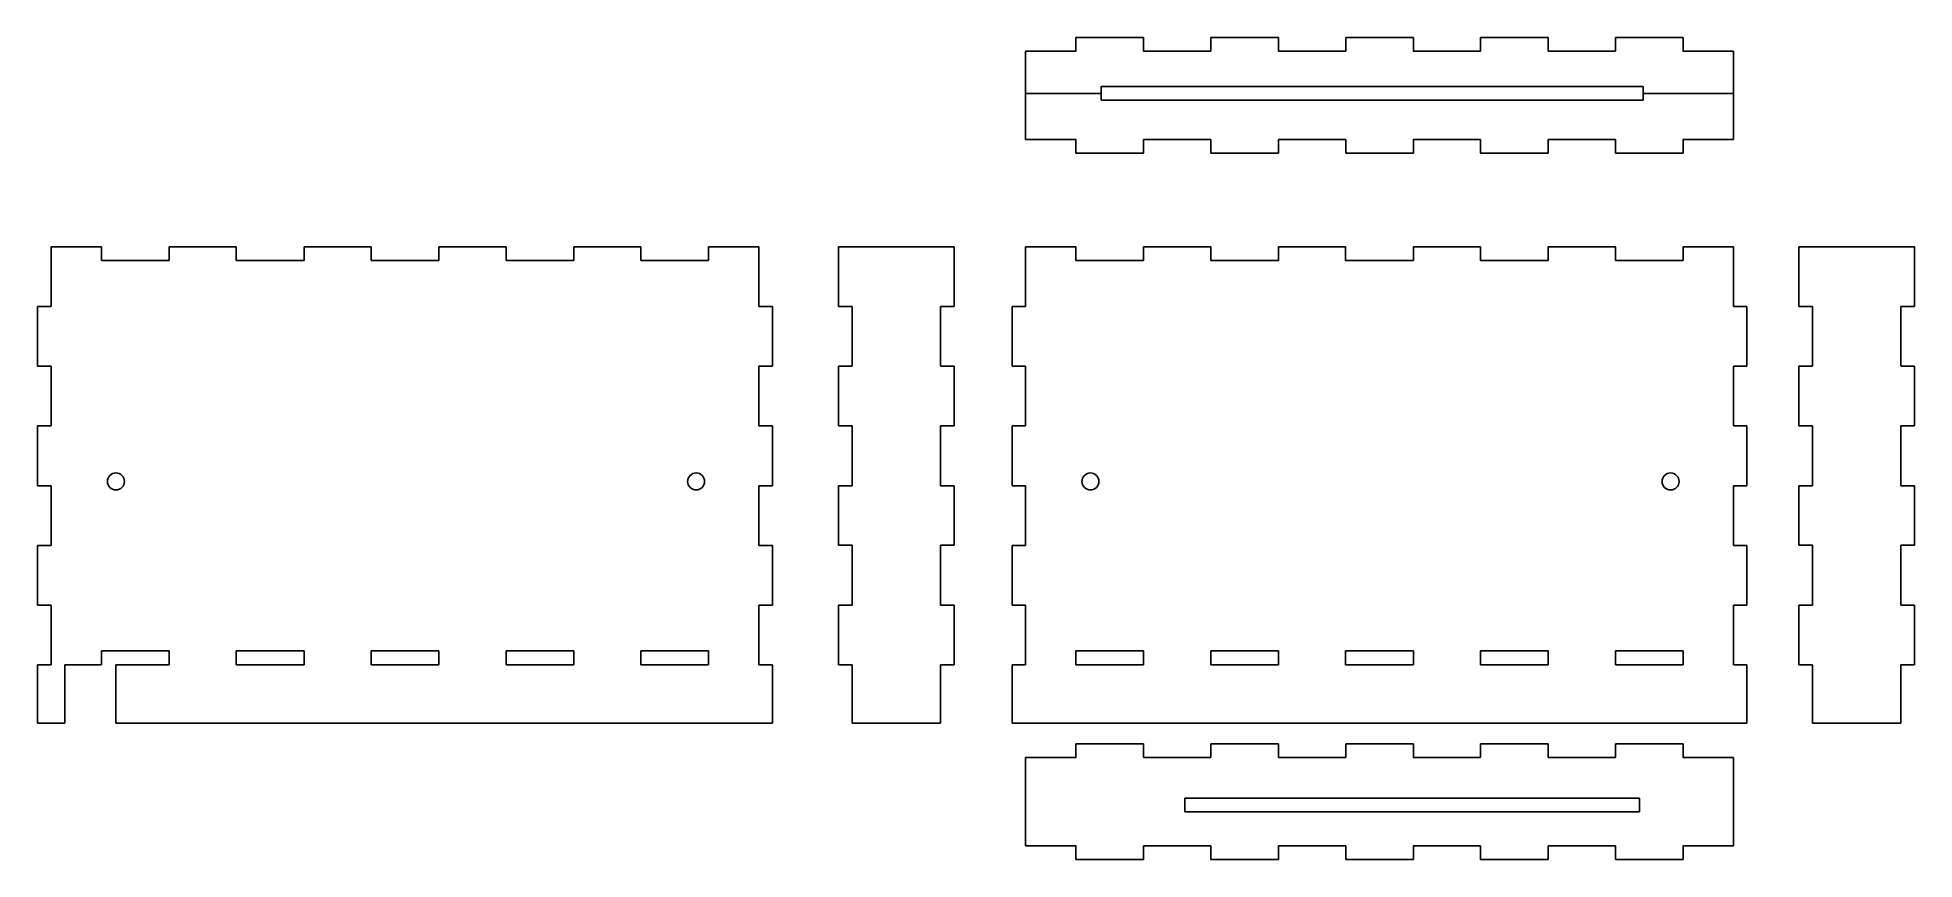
# Model space of a CAD drawing. Header units: millimetres. Extents: x -143 to 133, y -90 to 31.
import ezdxf

# ---------------------------------------------------------------- set-up
doc = ezdxf.new("R2010")
doc.units = ezdxf.units.MM
doc.layers.get('0').update_dxf_attribs({"color": 18, "lineweight": 25, "true_color": 0x000000})

msp = doc.modelspace()

# ---------------------------------------------------------------- linework, layer by layer
for p, q in [((9.89, 28.74), (9.89, 30.74)), ((9.89, 30.74), (19.83, 30.74)), ((19.83, 30.74), (19.83, 28.74)), ((29.71, 28.74), (29.71, 30.74)), ((29.71, 30.74), (39.65, 30.74)), ((39.65, 30.74), (39.65, 28.74)), ((49.53, 28.74), (49.53, 30.74)), ((49.53, 30.74), (59.47, 30.74)), ((59.47, 30.74), (59.47, 28.74)), ((69.35, 28.74), (69.35, 30.74)), ((69.35, 30.74), (79.29, 30.74)), ((79.29, 30.74), (79.29, 28.74)), ((89.17, 28.74), (89.17, 30.74)), ((89.17, 30.74), (99.11, 30.74)), ((99.11, 30.74), (99.11, 28.74)), ((2.5, 28.74), (9.91, 28.74)), ((2.5, 15.74), (2.5, 28.74)), ((19.82, 28.74), (29.73, 28.74)), ((39.64, 28.74), (49.54, 28.74)), ((59.45, 28.74), (69.36, 28.74)), ((79.27, 28.74), (89.18, 28.74)), ((99.09, 28.74), (106.5, 28.74)), ((106.5, 28.74), (106.5, 15.74)), ((13.61, 22.54), (2.5, 22.54)), ((13.61, 23.54), (93.25, 23.54)), ((13.61, 21.54), (13.61, 23.54)), ((93.25, 21.54), (93.25, 23.54)), ((93.25, 22.54), (106.5, 22.54)), ((13.61, 21.54), (93.25, 21.54)), ((2.5, 15.74), (9.91, 15.74)), ((9.89, 15.74), (9.89, 13.74)), ((19.82, 15.74), (29.73, 15.74)), ((19.83, 13.74), (19.83, 15.74)), ((29.71, 15.74), (29.71, 13.74)), ((39.64, 15.74), (49.54, 15.74)), ((39.65, 13.74), (39.65, 15.74)), ((49.53, 15.74), (49.53, 13.74)), ((59.45, 15.74), (69.36, 15.74)), ((59.47, 13.74), (59.47, 15.74)), ((69.35, 15.74), (69.35, 13.74)), ((79.27, 15.74), (89.18, 15.74)), ((79.29, 13.74), (79.29, 15.74)), ((89.17, 15.74), (89.17, 13.74)), ((99.09, 15.74), (106.5, 15.74)), ((99.11, 13.74), (99.11, 15.74)), ((9.89, 13.74), (19.83, 13.74)), ((29.71, 13.74), (39.65, 13.74)), ((49.53, 13.74), (59.47, 13.74)), ((69.35, 13.74), (79.29, 13.74)), ((89.17, 13.74), (99.11, 13.74)), ((-140.7, -8.77), (-140.7, 0)), ((-133.32, 0), (-140.7, 0)), ((-133.32, 0), (-133.32, -2)), ((-123.36, -2), (-123.36, 0)), ((-113.5, 0), (-123.36, 0)), ((-113.5, 0), (-113.5, -2)), ((-103.54, -2), (-103.54, 0)), ((-93.68, 0), (-103.54, 0)), ((-93.68, 0), (-93.68, -2)), ((-83.72, -2), (-83.72, 0)), ((-73.86, 0), (-83.72, 0)), ((-73.86, 0), (-73.86, -2)), ((-63.91, -2), (-63.91, 0)), ((-54.05, 0), (-63.91, 0)), ((-54.05, 0), (-54.05, -2)), ((-44.09, -2), (-44.09, 0)), ((-36.7, 0), (-44.09, 0)), ((-36.7, -8.77), (-36.7, 0)), ((-23, 0), (-25, 0)), ((-25, 0), (-25, -8.75)), ((-23, 0), (-10, 0)), ((-10, 0), (-8, 0)), ((-8, 0), (-8, -8.75)), ((2.5, -8.77), (2.5, 0)), ((9.88, 0), (2.5, 0)), ((9.88, 0), (9.88, -2)), ((19.84, -2), (19.84, 0)), ((29.7, 0), (19.84, 0)), ((29.7, 0), (29.7, -2)), ((39.66, -2), (39.66, 0)), ((49.52, 0), (39.66, 0)), ((49.52, 0), (49.52, -2)), ((59.48, -2), (59.48, 0)), ((69.34, 0), (59.48, 0)), ((69.34, 0), (69.34, -2)), ((79.3, -2), (79.3, 0)), ((89.16, 0), (79.3, 0)), ((89.16, 0), (89.16, -2)), ((99.12, -2), (99.12, 0)), ((106.5, 0), (99.12, 0)), ((106.5, -8.77), (106.5, 0)), ((118.11, 0), (116.11, 0)), ((116.11, 0), (116.11, -8.75)), ((118.11, 0), (131.11, 0)), ((131.11, 0), (133.11, 0)), ((133.11, 0), (133.11, -8.75)), ((-133.32, -2), (-123.36, -2)), ((-113.5, -2), (-103.54, -2)), ((-93.68, -2), (-83.72, -2)), ((-73.86, -2), (-63.91, -2)), ((-54.05, -2), (-44.09, -2)), ((9.88, -2), (19.84, -2)), ((29.7, -2), (39.66, -2)), ((49.52, -2), (59.48, -2)), ((69.34, -2), (79.3, -2)), ((89.16, -2), (99.12, -2)), ((-142.7, -8.76), (-142.7, -17.54)), ((-140.7, -8.76), (-142.7, -8.76)), ((-140.7, -8.77), (-140.7, -8.77)), ((-140.7, -8.77), (-140.7, -8.77)), ((-140.7, -8.77), (-140.7, -8.77)), ((-36.7, -8.76), (-34.7, -8.76)), ((-36.7, -8.77), (-36.7, -8.77)), ((-36.7, -8.77), (-36.7, -8.77)), ((-36.7, -8.77), (-36.7, -8.77)), ((-34.7, -8.76), (-34.7, -17.54)), ((-25, -8.75), (-23, -8.75)), ((-23, -8.75), (-23, -17.5)), ((-8, -8.75), (-10, -8.75)), ((-10, -8.75), (-10, -17.5)), ((0.5, -8.76), (0.5, -17.54)), ((2.5, -8.76), (0.5, -8.76)), ((2.5, -8.77), (2.5, -8.77)), ((2.5, -8.77), (2.5, -8.77)), ((2.5, -8.77), (2.5, -8.77)), ((106.5, -8.76), (108.5, -8.76)), ((106.5, -8.77), (106.5, -8.77)), ((106.5, -8.77), (106.5, -8.77)), ((106.5, -8.77), (106.5, -8.77)), ((108.5, -8.76), (108.5, -17.54)), ((116.11, -8.75), (118.11, -8.75)), ((118.11, -8.75), (118.11, -17.5)), ((133.11, -8.75), (131.11, -8.75)), ((131.11, -8.75), (131.11, -17.5)), ((-140.7, -17.54), (-142.7, -17.54)), ((-140.7, -17.55), (-140.7, -26.31)), ((-36.7, -17.54), (-34.7, -17.54)), ((-36.7, -17.55), (-36.7, -26.31)), ((-23, -17.55), (-25, -17.55)), ((-25, -17.55), (-25, -26.3)), ((-10, -17.55), (-8, -17.55)), ((-8, -17.55), (-8, -26.3)), ((2.5, -17.54), (0.5, -17.54)), ((2.5, -17.55), (2.5, -26.31)), ((106.5, -17.54), (108.5, -17.54)), ((106.5, -17.55), (106.5, -26.31)), ((118.11, -17.55), (116.11, -17.55)), ((116.11, -17.55), (116.11, -26.3)), ((131.11, -17.55), (133.11, -17.55)), ((133.11, -17.55), (133.11, -26.3)), ((-142.7, -26.31), (-142.7, -35.09)), ((-140.7, -26.31), (-142.7, -26.31)), ((-36.7, -26.31), (-34.7, -26.31)), ((-34.7, -26.31), (-34.7, -35.09)), ((-25, -26.3), (-23, -26.3)), ((-23, -26.3), (-23, -35.1)), ((-8, -26.3), (-10, -26.3)), ((-10, -26.3), (-10, -35.1)), ((0.5, -26.31), (0.5, -35.09)), ((2.5, -26.31), (0.5, -26.31)), ((106.5, -26.31), (108.5, -26.31)), ((108.5, -26.31), (108.5, -35.09)), ((116.11, -26.3), (118.11, -26.3)), ((118.11, -26.3), (118.11, -35.1)), ((133.11, -26.3), (131.11, -26.3)), ((131.11, -26.3), (131.11, -35.1)), ((-140.7, -35.09), (-142.7, -35.09)), ((-140.7, -35.09), (-140.7, -43.87)), ((-36.7, -35.09), (-36.7, -43.87)), ((-36.7, -35.09), (-34.7, -35.09)), ((-23, -35.1), (-25, -35.1)), ((-25, -35.1), (-25, -43.85)), ((-10, -35.1), (-8, -35.1)), ((-8, -35.1), (-8, -43.85)), ((2.5, -35.09), (0.5, -35.09)), ((2.5, -35.09), (2.5, -43.87)), ((106.5, -35.09), (106.5, -43.87)), ((106.5, -35.09), (108.5, -35.09)), ((118.11, -35.1), (116.11, -35.1)), ((116.11, -35.1), (116.11, -43.85)), ((131.11, -35.1), (133.11, -35.1)), ((133.11, -35.1), (133.11, -43.85)), ((-142.7, -43.86), (-142.7, -52.64)), ((-140.7, -43.86), (-142.7, -43.86)), ((-36.7, -43.86), (-34.7, -43.86)), ((-34.7, -43.86), (-34.7, -52.64)), ((-23, -43.85), (-25, -43.85)), ((-23, -52.65), (-23, -43.85)), ((-10, -43.85), (-8, -43.85)), ((-10, -52.65), (-10, -43.85)), ((0.5, -43.86), (0.5, -52.64)), ((2.5, -43.86), (0.5, -43.86)), ((106.5, -43.86), (108.5, -43.86)), ((108.5, -43.86), (108.5, -52.64)), ((118.11, -43.85), (116.11, -43.85)), ((118.11, -52.65), (118.11, -43.85)), ((131.11, -43.85), (133.11, -43.85)), ((131.11, -52.65), (131.11, -43.85)), ((-140.7, -52.64), (-142.7, -52.64)), ((-140.7, -52.63), (-140.7, -61.42)), ((-36.7, -52.63), (-36.7, -61.42)), ((-36.7, -52.64), (-34.7, -52.64)), ((-23, -52.65), (-25, -52.65)), ((-25, -52.65), (-25, -61.4)), ((-10, -52.65), (-8, -52.65)), ((-8, -52.65), (-8, -61.4)), ((2.5, -52.64), (0.5, -52.64)), ((2.5, -52.63), (2.5, -61.42)), ((106.5, -52.63), (106.5, -61.42)), ((106.5, -52.64), (108.5, -52.64)), ((118.11, -52.65), (116.11, -52.65)), ((116.11, -52.65), (116.11, -61.4)), ((131.11, -52.65), (133.11, -52.65)), ((133.11, -52.65), (133.11, -61.4)), ((-123.36, -59.37), (-133.32, -59.37)), ((-133.32, -59.37), (-133.32, -61.43)), ((-123.36, -61.43), (-123.36, -59.37)), ((-103.54, -59.37), (-113.5, -59.37)), ((-113.5, -59.37), (-113.5, -61.43)), ((-103.54, -61.43), (-103.54, -59.37)), ((-83.72, -59.37), (-93.68, -59.37)), ((-93.68, -59.37), (-93.68, -61.43)), ((-83.72, -61.43), (-83.72, -59.37)), ((-63.91, -59.37), (-73.86, -59.37)), ((-73.86, -59.37), (-73.86, -61.43)), ((-63.91, -61.43), (-63.91, -59.37)), ((-54.05, -59.37), (-44.09, -59.37)), ((-54.05, -61.43), (-54.05, -59.37)), ((-44.09, -59.37), (-44.09, -61.43)), ((19.84, -59.37), (9.88, -59.37)), ((9.88, -59.37), (9.88, -61.43)), ((19.84, -61.43), (19.84, -59.37)), ((39.66, -59.37), (29.7, -59.37)), ((29.7, -59.37), (29.7, -61.43)), ((39.66, -61.43), (39.66, -59.37)), ((59.48, -59.37), (49.52, -59.37)), ((49.52, -59.37), (49.52, -61.43)), ((59.48, -61.43), (59.48, -59.37)), ((79.3, -59.37), (69.34, -59.37)), ((69.34, -59.37), (69.34, -61.43)), ((79.3, -61.43), (79.3, -59.37)), ((89.16, -59.37), (99.12, -59.37)), ((89.16, -61.43), (89.16, -59.37)), ((99.12, -59.37), (99.12, -61.43)), ((-142.7, -61.41), (-142.7, -70)), ((-140.7, -61.41), (-142.7, -61.41)), ((-133.32, -61.43), (-138.7, -61.43)), ((-138.7, -61.43), (-138.7, -70)), ((-123.36, -61.43), (-131.2, -61.43)), ((-131.2, -61.43), (-131.2, -70)), ((-113.5, -61.43), (-103.54, -61.43)), ((-93.68, -61.43), (-83.72, -61.43)), ((-73.86, -61.43), (-63.91, -61.43)), ((-44.09, -61.43), (-54.05, -61.43)), ((-36.7, -61.41), (-34.7, -61.41)), ((-34.7, -61.41), (-34.7, -70)), ((-23, -61.4), (-25, -61.4)), ((-23, -70), (-23, -61.4)), ((-10, -61.4), (-8, -61.4)), ((-10, -70), (-10, -61.4)), ((0.5, -61.41), (0.5, -70)), ((2.5, -61.41), (0.5, -61.41)), ((9.88, -61.43), (19.84, -61.43)), ((29.7, -61.43), (39.66, -61.43)), ((49.52, -61.43), (59.48, -61.43)), ((69.34, -61.43), (79.3, -61.43)), ((99.12, -61.43), (89.16, -61.43)), ((106.5, -61.41), (108.5, -61.41)), ((108.5, -61.41), (108.5, -70)), ((118.11, -61.4), (116.11, -61.4)), ((118.11, -70), (118.11, -61.4)), ((131.11, -61.4), (133.11, -61.4)), ((131.11, -70), (131.11, -61.4)), ((-142.7, -70), (-138.7, -70)), ((-131.2, -70), (-34.7, -70)), ((-10, -70), (-23, -70)), ((0.5, -70), (108.5, -70)), ((131.11, -70), (118.11, -70)), ((9.89, -75), (9.89, -73)), ((9.89, -73), (19.83, -73)), ((19.83, -73), (19.83, -75)), ((29.71, -75), (29.71, -73)), ((29.71, -73), (39.65, -73)), ((39.65, -73), (39.65, -75)), ((49.53, -75), (49.53, -73)), ((49.53, -73), (59.47, -73)), ((59.47, -73), (59.47, -75)), ((69.35, -75), (69.35, -73)), ((69.35, -73), (79.29, -73)), ((79.29, -73), (79.29, -75)), ((89.17, -75), (89.17, -73)), ((89.17, -73), (99.11, -73)), ((99.11, -73), (99.11, -75)), ((99.11, -73), (99.11, -73)), ((2.5, -75), (9.91, -75)), ((2.5, -88), (2.5, -75)), ((19.82, -75), (29.73, -75)), ((39.64, -75), (49.54, -75)), ((59.45, -75), (69.36, -75)), ((79.27, -75), (89.18, -75)), ((99.09, -75), (106.5, -75)), ((106.5, -75), (106.5, -88)), ((25.9, -81), (92.7, -81)), ((25.9, -83), (25.9, -81)), ((92.7, -81), (92.7, -83)), ((92.7, -83), (25.9, -83)), ((2.5, -88), (9.91, -88)), ((9.89, -88), (9.89, -90)), ((19.82, -88), (29.73, -88)), ((19.83, -90), (19.83, -88)), ((29.71, -88), (29.71, -90)), ((39.64, -88), (49.54, -88)), ((39.65, -90), (39.65, -88)), ((49.53, -88), (49.53, -90)), ((59.45, -88), (69.36, -88)), ((59.47, -90), (59.47, -88)), ((69.35, -88), (69.35, -90)), ((79.27, -88), (89.18, -88)), ((79.29, -90), (79.29, -88)), ((89.17, -88), (89.17, -90)), ((99.09, -88), (106.5, -88)), ((99.11, -90), (99.11, -88)), ((9.89, -90), (19.83, -90)), ((29.71, -90), (39.65, -90)), ((49.53, -90), (59.47, -90)), ((69.35, -90), (79.29, -90)), ((89.17, -90), (99.11, -90))]:
    msp.add_line(p, q)
for centre in [(-131.18, -34.47), (-45.92, -34.47), (12.02, -34.47), (97.28, -34.47)]:
    msp.add_circle(centre, 1.25)

doc.saveas('drawing.dxf')
